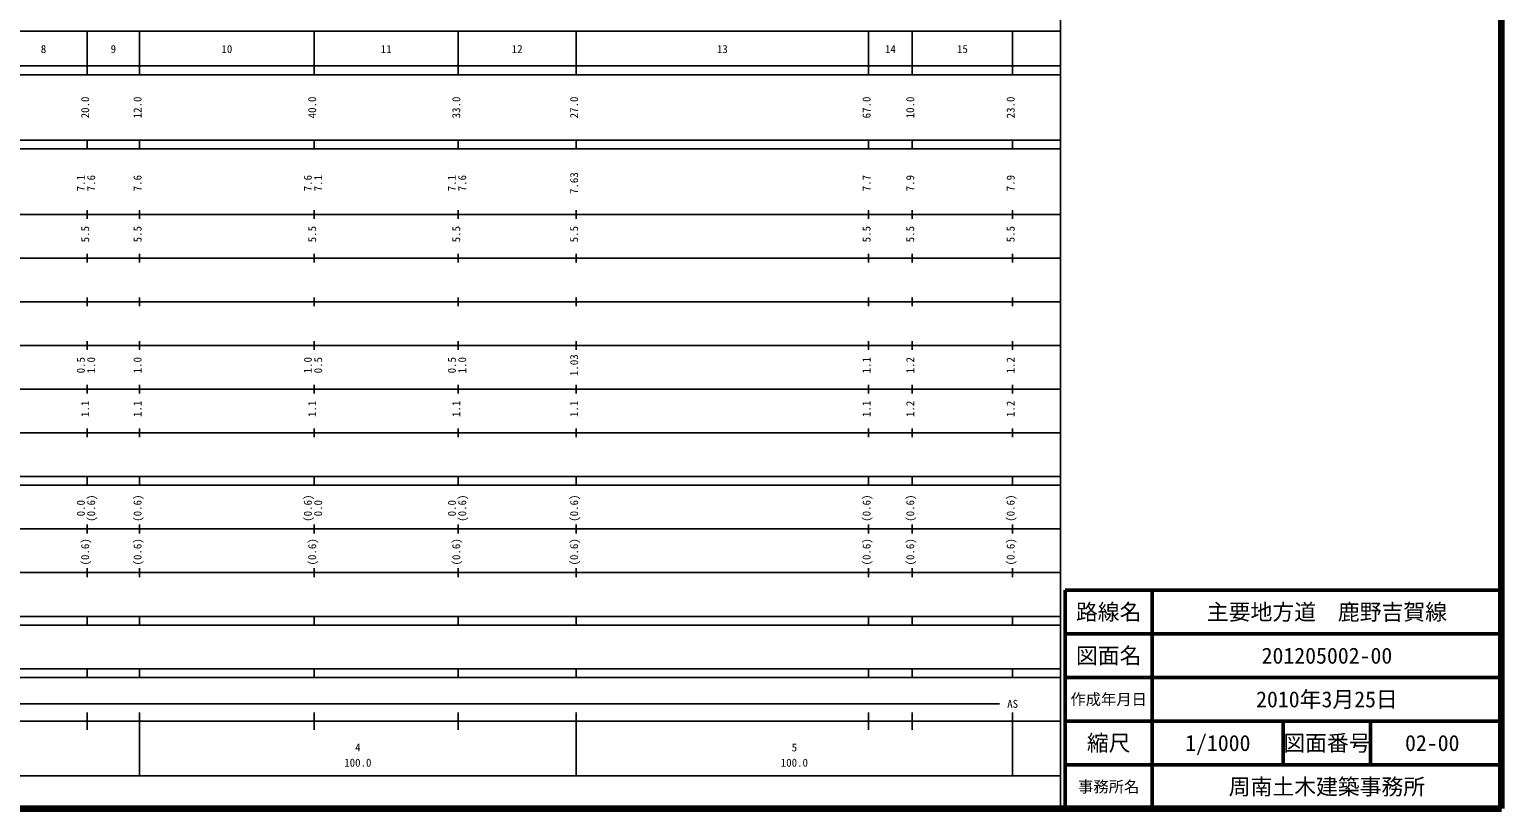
# Model space of a CAD drawing. Units: millimetres on the paper, enlarged 1000 times. Extents: x 40000 to 680000, y 20000 to 380000.
# Drawn here: x 342774 to 680000, y 20000 to 198357 of the extents above; entities that cross this region are included whole.
import ezdxf
from ezdxf.enums import TextEntityAlignment as Align

# ---------------------------------------------------------------- set-up
doc = ezdxf.new("R2010")
doc.units = ezdxf.units.MM
doc.header["$LTSCALE"] = 1000
for name, color, linetype, lineweight in [('M-TTL', 2, 'Continuous', 140), ('M-TTL-BAND', 7, 'Continuous', 25), ('M-TTL-FRAM', 2, 'Continuous', 50), ('M-TTL-LINE', 7, 'Continuous', 50)]:
    doc.layers.add(name, color=color, linetype=linetype, lineweight=lineweight)
doc.layers.add('M-TTL-TXT', color=7, linetype='Continuous')
doc.styles.add('ＭＳ ゴシック', font='')
doc.styles.get('ＭＳ ゴシック').set_extended_font_data('MS Gothic')

msp = doc.modelspace()

# ---------------------------------------------------------------- linework, layer by layer
at = {"layer": 'M-TTL'}
for p, q in [((680000, 20000), (680000, 380000)), ((40000, 20000), (680000, 20000))]:
    msp.add_line(p, q, dxfattribs=at)
at = {"layer": 'M-TTL-BAND'}
for p, q in [((579000, 20000), (579000, 370000)), ((68000, 198000), (579000, 198000)), ((356000, 188000), (356000, 198000)), ((368000, 188000), (368000, 198000)), ((408000, 188000), (408000, 198000)), ((441000, 188000), (441000, 198000)), ((468000, 188000), (468000, 198000)), ((535000, 188000), (535000, 198000)), ((545000, 188000), (545000, 198000)), ((568000, 188000), (568000, 198000)), ((40000, 190000), (579000, 190000)), ((40000, 188000), (579000, 188000)), ((40000, 173000), (579000, 173000)), ((356000, 171000), (356000, 173000)), ((368000, 171000), (368000, 173000)), ((408000, 171000), (408000, 173000)), ((441000, 171000), (441000, 173000)), ((468000, 171000), (468000, 173000)), ((535000, 171000), (535000, 173000)), ((545000, 171000), (545000, 173000)), ((568000, 171000), (568000, 173000)), ((40000, 171000), (579000, 171000)), ((40000, 156000), (579000, 156000)), ((356000, 155000), (356000, 157000)), ((368000, 155000), (368000, 157000)), ((408000, 155000), (408000, 157000)), ((441000, 155000), (441000, 157000)), ((468000, 155000), (468000, 157000)), ((535000, 155000), (535000, 157000)), ((545000, 155000), (545000, 157000)), ((568000, 155000), (568000, 157000)), ((46000, 146000), (579000, 146000)), ((356000, 145000), (356000, 147000)), ((368000, 145000), (368000, 147000)), ((408000, 145000), (408000, 147000)), ((441000, 145000), (441000, 147000)), ((468000, 145000), (468000, 147000)), ((535000, 145000), (535000, 147000)), ((545000, 145000), (545000, 147000)), ((568000, 145000), (568000, 147000)), ((52000, 136000), (579000, 136000)), ((356000, 135000), (356000, 137000)), ((368000, 135000), (368000, 137000)), ((408000, 135000), (408000, 137000)), ((441000, 135000), (441000, 137000)), ((468000, 135000), (468000, 137000)), ((535000, 135000), (535000, 137000)), ((545000, 135000), (545000, 137000)), ((568000, 135000), (568000, 137000)), ((46000, 126000), (579000, 126000)), ((356000, 125000), (356000, 127000)), ((368000, 125000), (368000, 127000)), ((408000, 125000), (408000, 127000)), ((441000, 125000), (441000, 127000)), ((468000, 125000), (468000, 127000)), ((535000, 125000), (535000, 127000)), ((545000, 125000), (545000, 127000)), ((568000, 125000), (568000, 127000)), ((52000, 116000), (579000, 116000)), ((356000, 115000), (356000, 117000)), ((368000, 115000), (368000, 117000)), ((408000, 115000), (408000, 117000)), ((441000, 115000), (441000, 117000)), ((468000, 115000), (468000, 117000)), ((535000, 115000), (535000, 117000)), ((545000, 115000), (545000, 117000)), ((568000, 115000), (568000, 117000)), ((46000, 106000), (579000, 106000)), ((356000, 105000), (356000, 107000)), ((368000, 105000), (368000, 107000)), ((408000, 105000), (408000, 107000)), ((441000, 105000), (441000, 107000)), ((468000, 105000), (468000, 107000)), ((535000, 105000), (535000, 107000)), ((545000, 105000), (545000, 107000)), ((568000, 105000), (568000, 107000)), ((40000, 96000), (579000, 96000)), ((356000, 94000), (356000, 96000)), ((368000, 94000), (368000, 96000)), ((408000, 94000), (408000, 96000)), ((441000, 94000), (441000, 96000)), ((468000, 94000), (468000, 96000)), ((535000, 94000), (535000, 96000)), ((545000, 94000), (545000, 96000)), ((568000, 94000), (568000, 96000)), ((40000, 94000), (579000, 94000)), ((356000, 83000), (356000, 85000)), ((368000, 83000), (368000, 85000)), ((408000, 83000), (408000, 85000)), ((441000, 83000), (441000, 85000)), ((468000, 83000), (468000, 85000)), ((535000, 83000), (535000, 85000)), ((545000, 83000), (545000, 85000)), ((568000, 83000), (568000, 85000)), ((49000, 84000), (579000, 84000)), ((356000, 73000), (356000, 75000)), ((368000, 73000), (368000, 75000)), ((408000, 73000), (408000, 75000)), ((441000, 73000), (441000, 75000)), ((468000, 73000), (468000, 75000)), ((535000, 73000), (535000, 75000)), ((545000, 73000), (545000, 75000)), ((568000, 73000), (568000, 75000)), ((40000, 74000), (579000, 74000)), ((40000, 64000), (579000, 64000)), ((40000, 62000), (579000, 62000)), ((356000, 62000), (356000, 64000)), ((368000, 62000), (368000, 64000)), ((408000, 62000), (408000, 64000)), ((441000, 62000), (441000, 64000)), ((468000, 62000), (468000, 64000)), ((535000, 62000), (535000, 64000)), ((545000, 62000), (545000, 64000)), ((568000, 62000), (568000, 64000)), ((40000, 52000), (579000, 52000)), ((356000, 50000), (356000, 52000)), ((368000, 50000), (368000, 52000)), ((408000, 50000), (408000, 52000)), ((441000, 50000), (441000, 52000)), ((468000, 50000), (468000, 52000)), ((535000, 50000), (535000, 52000)), ((545000, 50000), (545000, 52000)), ((568000, 50000), (568000, 52000)), ((40000, 50000), (579000, 50000)), ((71000, 44000), (565000, 44000)), ((356000, 38000), (356000, 42000)), ((368000, 27500), (368000, 42000)), ((408000, 38000), (408000, 42000)), ((441000, 38000), (441000, 42000)), ((468000, 27500), (468000, 42000)), ((535000, 38000), (535000, 42000)), ((545000, 38000), (545000, 42000)), ((568000, 27500), (568000, 42000)), ((40000, 40000), (579000, 40000)), ((68000, 27500), (579000, 27500))]:
    msp.add_line(p, q, dxfattribs=at)
at = {"layer": 'M-TTL-FRAM'}
for p, q in [((680000, 70000), (580000, 70000)), ((580000, 70000), (580000, 20000))]:
    msp.add_line(p, q, dxfattribs=at)
at = {"layer": 'M-TTL-LINE'}
for p, q in [((600000, 70000), (600000, 20000)), ((680000, 60000), (580000, 60000)), ((680000, 50000), (580000, 50000)), ((680000, 40000), (580000, 40000)), ((630000, 40000), (630000, 30000)), ((650000, 40000), (650000, 30000)), ((680000, 30000), (580000, 30000))]:
    msp.add_line(p, q, dxfattribs=at)

# ---------------------------------------------------------------- texts
at = {"layer": 'M-TTL-BAND', "style": 'ＭＳ ゴシック'}
for s, p in [('8', (346000, 192405)), ('9', (362000, 192405)), ('10', (388000, 192405)), ('11', (424500, 192405)), ('12', (454500, 192405)), ('13', (501500, 192405)), ('14', (540000, 192405)), ('15', (556500, 192405)), ('AS', (568000, 42500)), ('4', (418000, 32523)), ('5', (518000, 32523)), ('100.0', (418000, 29033)), ('100.0', (518000, 29033))]:
    msp.add_text(s, height=1833, dxfattribs=at).set_placement(p, align=Align.BOTTOM_CENTER)
for s, p in [('20.0', (357000, 180500)), ('12.0', (369000, 180500)), ('40.0', (409000, 180500)), ('33.0', (442000, 180500)), ('27.0', (469000, 180500)), ('67.0', (536000, 180500)), ('10.0', (546000, 180500)), ('23.0', (569000, 180500)), ('7.63', (469000, 163174)), ('7.1', (356000, 163174)), ('7.6', (358370, 163174)), ('7.6', (369000, 163174)), ('7.6', (408000, 163174)), ('7.1', (410370, 163174)), ('7.1', (441000, 163174)), ('7.6', (443370, 163174)), ('7.7', (536000, 163174)), ('7.9', (546000, 163174)), ('7.9', (569000, 163174)), ('5.5', (357000, 151500)), ('5.5', (369000, 151500)), ('5.5', (409000, 151500)), ('5.5', (442000, 151500)), ('5.5', (469000, 151500)), ('5.5', (536000, 151500)), ('5.5', (546000, 151500)), ('5.5', (569000, 151500)), ('0.5', (356000, 121500)), ('1.0', (358370, 121500)), ('1.0', (369000, 121500)), ('1.0', (408000, 121500)), ('0.5', (410370, 121500)), ('0.5', (441000, 121500)), ('1.0', (443370, 121500)), ('1.03', (469000, 121500)), ('1.1', (536000, 121500)), ('1.2', (546000, 121500)), ('1.2', (569000, 121500)), ('1.1', (357000, 111500)), ('1.1', (369000, 111500)), ('1.1', (409000, 111500)), ('1.1', (442000, 111500)), ('1.1', (469000, 111500)), ('1.1', (536000, 111500)), ('1.2', (546000, 111500)), ('1.2', (569000, 111500)), ('(0.6)', (358370, 88764)), ('(0.6)', (369000, 88764)), ('(0.6)', (408000, 88764)), ('(0.6)', (443370, 88764)), ('(0.6)', (469000, 88764)), ('(0.6)', (536000, 88764)), ('(0.6)', (546000, 88764)), ('(0.6)', (569000, 88764)), ('0.0', (356000, 88764)), ('0.0', (410370, 88764)), ('0.0', (441000, 88764)), ('(0.6)', (357000, 78764)), ('(0.6)', (369000, 78764)), ('(0.6)', (409000, 78764)), ('(0.6)', (442000, 78764)), ('(0.6)', (469000, 78764)), ('(0.6)', (536000, 78764)), ('(0.6)', (546000, 78764)), ('(0.6)', (569000, 78764))]:
    msp.add_text(s, height=1833, rotation=90, dxfattribs=at).set_placement(p, align=Align.BOTTOM_CENTER)
at = {"layer": 'M-TTL-TXT', "style": 'ＭＳ ゴシック'}
for s, height, p in [('路線名', 3666, (590000, 65000)), ('路線名', 3666, (590000, 65000)), ('主要地方道\u3000鹿野吉賀線', 3666, (640000, 65000)), ('図面名', 3666, (590000, 55000)), ('図面名', 3666, (590000, 55000)), ('201205002-00', 3666, (640000, 55000)), ('2010年3月25日', 3666, (640000, 45000)), ('作成年月日', 2566, (590000, 45000)), ('作成年月日', 2566, (590000, 45000)), ('縮尺', 3666, (590000, 35000)), ('縮尺', 3666, (590000, 35000)), ('1/1000', 3666, (615000, 35000)), ('図面番号', 3666, (640000, 35000)), ('図面番号', 3666, (640000, 35000)), ('02-00', 3666, (664125, 35000)), ('周南土木建築事務所', 3666, (640000, 25000)), ('事務所名', 2566, (590000, 25000)), ('事務所名', 2566, (590000, 25000))]:
    msp.add_text(s, height=height, dxfattribs=at).set_placement(p, align=Align.MIDDLE_CENTER)

doc.saveas('drawing.dxf')
